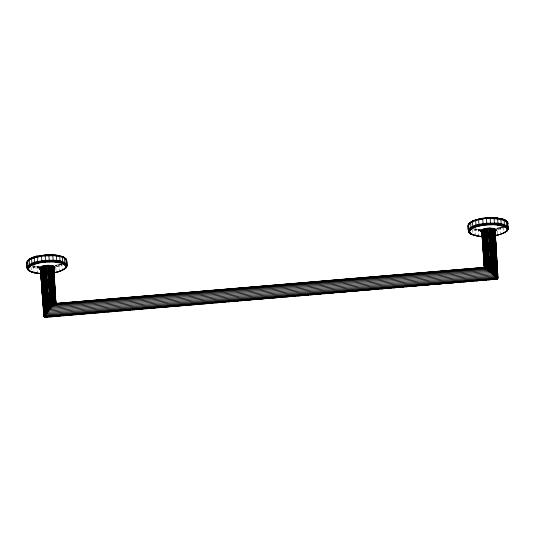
<?xml version="1.0" encoding="UTF-8"?>
<svg xmlns="http://www.w3.org/2000/svg" width="535" height="535" viewBox="0 0 535 535"><rect width="100%" height="100%" fill="white"/><g stroke="black" fill="none" stroke-linecap="round" stroke-linejoin="round"><path stroke-width="0.4" stroke-dasharray="2.67 2.01" d="M480.798 229.401L475.515 228.953L474.986 230.424L475.281 234.872M38.861 266.497L34.247 266.096L33.718 267.567L34.013 272.014M478.785 229.248L478.216 230.518L478.504 235.38M37.517 266.39L36.948 267.661L37.236 272.522M63.645 264.337L56.489 266.891M504.913 227.194L497.095 229.923L497.389 234.37M55.132 265.447L59.532 264.176M61.171 263.829L55.326 265.614M61.471 264.069L55.506 265.888L55.66 266.249M61.719 264.397L56.315 266.082M497.169 228.104L502.118 226.559M502.439 226.686L496.594 228.472M502.739 226.927L496.774 228.746M497.042 229.508L496.928 229.107L502.987 227.255L503.154 227.642L497.042 229.508L497.095 229.923M56.429 266.483L61.886 264.785L62.254 269.633M481.212 229.943L473.957 228.886M481.132 230.324L475.107 229.602M481.085 230.739L472.967 229.475M481.092 231.153L472.947 229.883M40.065 266.791L34.247 266.096M39.944 267.085L34.013 266.376M39.864 267.467L31.819 266.209M39.817 267.881L32.381 266.791M39.824 268.296L30.997 266.845L31.291 271.292M475.515 228.953L478.591 229.435M33.244 265.581L34.514 265.915M499.483 227.509L500.332 228.652L500.693 233.507M58.215 264.651L59.064 265.795L59.425 270.65M503.154 227.642L503.522 232.491M472.265 229.702L472.559 234.149M55.874 267.808L56.121 271.512"/><path stroke-width="0.8" d="M494.434 231.749L495.831 230.043C491.872 227.101 484.71 227.756 480.938 230.839L481.701 232.13L480.557 231.28L480.918 230.311L483.513 228.993L484.222 229.943L484.556 266.149L484.108 267.166L483.112 267.52L56.964 303.392C51.694 305.98 47.147 311.577 45.107 317.088L48.13 316.961M494.393 272.509L494.454 256.9L492.788 229.823C492.615 227.602 495.577 228.726 496.166 229.963L495.811 230.933L494.641 231.541L495.811 230.933M40.954 269.64L39.563 268.878L39.322 267.941L42.245 266.136L43.007 267.42L43.161 294.344L44.505 313.697L45.107 314.647L45.876 314.814L495.29 276.983L496.293 276.394L496.5 275.652L493.698 230.063L494.507 228.746M39.563 268.878L40.961 269.546L39.898 268.878L39.664 267.981C43.442 264.899 50.604 264.243 54.557 267.186L53.634 268.563L54.543 268.075L54.898 267.105C54.309 265.868 51.347 264.745 51.52 266.965L53.721 303.024L54.323 303.994L55.112 304.168L484.643 268.015L485.399 267.714L485.867 266.651L486.609 229.769L486.235 228.398L483.513 228.993M484.804 228.659L485.385 229.99L485.098 266.29L484.643 267.326L483.901 267.627L55.914 303.646L55.145 303.479L54.557 302.529L52.43 267.206L53.239 265.888M493.163 271.392L493.397 256.726L491.705 229.655L492.187 228.264L493.444 228.458M42.245 266.136L43.536 265.801L44.117 267.132L43.897 293.962L46.023 311.223L46.331 311.952L47.454 312.386L493.196 274.87L494.246 274.254L494.454 273.479L493.397 256.726L489.204 229.207L489.278 228.144L492.187 228.264M494.213 279.41L497.129 279.277L497.951 277.785L495.122 231.113C492.334 228.559 487.686 229.602 484.275 230.277L486.837 267.219L486.355 268.302L485.586 268.617L54.155 304.93L53.039 304.489L52.738 303.76L50.437 266.798L50.919 265.407L52.176 265.601M56.135 303.786L55.653 302.308L53.62 267.868L54.63 266.651M55.861 303.111L54.302 278.006M55.941 303.472L53.854 268.256C50.31 265.614 43.89 266.203 40.506 268.971L43.783 316.018L44.291 316.961L45.789 317.362M56.215 262.137L56.79 260.451L56.155 255.141L45.127 254.974L45.615 262.043L52.858 261.876L61.759 263.28L63.739 264.123L65.718 266.196L64.869 268.503C68.386 267.266 67.758 259.147 64.615 258.111M46.465 317.101L44.365 316.927C46.411 311.537 50.992 304.963 56.576 303.365L56.797 303.639L55.734 302.67C50.303 305.024 45.769 310.795 43.87 316.372L45.335 317.362L496.781 279.076C493.344 274.315 488.542 270.255 483.386 267.46L56.536 303.385M497.483 224.994L498.058 223.309L497.423 217.999L486.395 217.839L486.883 224.901L494.126 224.733L503.027 226.138L506.344 227.97L506.986 229.054L506.919 230.197L506.137 231.361L507.14 230.879L507.401 228.953C502.626 223.276 493.531 224.774 486.85 224.713C480.911 225.663 473.368 225.837 469.389 230.986L469.322 232.163L470.385 233.273L469.743 232.19L469.81 231.04C473.702 226.004 481.079 225.83 486.883 224.901M491.852 270.282L492.22 256.633L490.501 229.562L490.776 228.157M43.536 265.801L44.967 265.541L45.341 266.911L44.82 293.621L45.956 310.22M490.508 269.199L490.963 256.619L488.756 242.623L487.927 267.319M489.184 268.202L489.685 256.686M486.796 266.584L487.9 229.622L487.746 228.224L486.235 228.398M54.068 266.236L53.139 267.513L55.419 294.477L55.573 303.238L55.386 301.733M481.533 229.836L482.577 231L483.687 259.288L484.429 266.43L484.396 261.635M496.192 252.179L496.721 258.606L495.678 242.174M30.789 265.888L28.542 268.182L28.469 269.332L30.455 271.399L30.08 271.419C24.476 268.824 25.673 258.833 32.107 257.823L29.264 259.642L29.525 264.477L30.421 265.781L38.6 263.08L45.615 262.043M28.469 269.332L27.352 268.898L27.419 267.681C32.595 261.548 41.977 261.715 49.374 260.973C55.105 261.374 62.936 260.445 66.775 265.581L66.701 266.791L65.651 267.339M27.666 269.152L27.74 267.961C32.836 261.916 42.078 262.083 49.354 261.354C54.998 261.749 62.715 260.826 66.494 265.888L66.42 267.079M53.62 267.868L54.603 280.835L53.828 268.664L54.028 267.614L54.898 267.105M53.861 268.343L54.028 267.614C50.37 264.892 43.743 265.5 40.245 268.356L40.934 272.91M469.984 233.273C458.248 215.812 500.044 216.448 507.267 222.052L507.521 226.9L506.344 227.97M468.018 226.579L468.299 224.593M469.743 232.19L468.62 231.755L468.693 230.538C473.863 224.406 483.245 224.573 490.642 223.831C496.373 224.232 504.204 223.302 508.043 228.438L507.969 229.649L506.919 230.197M480.59 230.799L481.513 231.214L481.747 232.237L481.694 231.501C485.105 228.712 491.585 228.117 495.156 230.779L495.898 244.127L494.888 230.725L495.898 229.508M495.129 231.2L495.296 230.478C491.638 227.749 485.011 228.358 481.513 231.214L482.329 237.507M506.946 222.078L507.648 222.486L507.789 224.051L507.869 222.827L506.658 221.095L504.92 219.965L500.66 218.634M507.688 229.936L507.762 228.746C502.893 222.955 493.624 224.479 486.803 224.412C480.751 225.382 473.06 225.563 469.008 230.819L468.934 232.009L469.61 233.146M483.085 267.814L483.767 267.366C488.957 270.115 493.745 274.208 497.162 278.982L495.878 279.27M62.227 270.021L61.899 270.583L58.676 271.646L64.08 269.473L64.494 268.496M476.785 226.733L475.936 225.589L475.682 220.032L479.407 218.935L473.375 220.681L470.68 222.165L470.88 227.736L472.057 228.746M39.65 267.453L40.787 268.55L44.044 314.7L44.626 315.623L45.388 315.79L496.039 277.859L496.761 277.565L497.222 276.555L494.407 230.371L495.336 229.094M486.148 257.335L483.707 258.88L484.195 265.928L483.332 230.618L482.409 229.388M44.365 316.927L496.781 279.076L497.911 278.16C494.574 273.325 489.833 269.072 484.523 266.524L484.055 267.239L484.556 266.149C489.906 268.637 494.628 272.944 497.951 277.785L496.828 279.344M28.342 270.289L27.044 268.169L26.864 262.096L28.128 260.237L30.328 258.887L27.7 260.853L28.047 266.089L29.325 267.025M61.311 270.697L65.872 268.022L66.133 266.096C61.358 260.418 52.263 261.916 45.582 261.849C39.643 262.805 32.1 262.979 28.121 268.129L28.054 269.306L29.117 270.416M470.131 222.881C467.737 223.169 468.312 229.515 470.593 229.883M26.75 263.722L27.031 261.735C31.96 257.449 38.874 256.66 45.134 255.904C52.142 255.977 61.679 254.399 66.688 260.358L66.868 266.43L65.604 268.289M65.718 266.196L66.775 265.581L66.982 264.805C61.973 258.846 52.437 260.425 45.428 260.351C39.195 261.354 31.291 261.541 27.118 266.938L27.352 268.898M495.203 231.107L494.815 231.943L495.296 230.478L496.166 229.963M506.986 229.054L508.21 228.064L507.648 222.486M469.001 232.19L473.702 235.106L471.001 234.169L469.302 232.906L468.312 231.026L468.132 224.954L469.396 223.095M53.828 268.664L53.888 267.921C50.317 265.26 43.837 265.855 40.426 268.644L40.934 273.833M50.919 265.407L48.01 265.286L47.936 266.35L50.477 305.826L51.119 306.856L51.949 307.036L487.927 270.342L489.017 269.7L489.231 268.898L486.609 229.769M49.28 261.849L48.872 254.78L52.764 255.061L53.192 260.592L52.858 261.876M490.548 224.707L490.14 217.638L494.032 217.919L494.46 223.449L494.126 224.733M32.882 264.825L31.846 263.742L31.625 258.184C37.771 253.282 31.98 261.354 35.517 263.875M53.687 272.87L58.93 271.673L59.412 271.031M48.926 254.841L41.349 255.476L42.011 262.458M482.617 218.333L486.422 217.899L482.617 218.333L483.279 225.315M476.324 219.738L473.101 220.801C472.372 222.72 472.104 226.432 474.15 227.683M507.3 230.531L502.579 233.554L505.735 231.742M507.969 229.649L507.982 225.93M34.581 256.954C40.78 252.961 35.791 260.157 38.6 263.08M59.151 271.573L55.593 272.449L58.663 271.519M479.226 218.895C478.337 220.801 478.611 224.071 479.868 225.937M494.955 235.728L497.323 235.052M49.508 265.3L49.233 266.704L51.641 304.703L51.949 305.452L53.092 305.9L486.696 269.399L487.479 269.085L487.973 267.975L485.385 229.99M26.824 262.491L28.081 261.187M65.263 268.456L66.908 266.035M468.092 225.349L469.737 222.928M483.7 254.038L483.914 259.682L481.774 231.829L484.275 230.277M494.848 231.622L496.139 230.445M506.531 231.314L507.327 230.13M500.419 234.43L496.861 235.306L500.586 234.21L497.971 234.885M31.625 258.184L32.107 257.823M29.412 259.308L29.967 258.907M54.002 268.042L54.871 267.587M495.27 230.899L495.53 230.217C491.739 227.395 484.877 228.03 481.253 230.986L482.389 232.665M40.265 266.978L41.309 268.142L43.161 294.344L42.379 295.166L42.586 295.969M27.7 260.853C38.333 254.252 52.791 253.71 64.474 257.756L64.822 262.993L63.739 264.123M63.404 269.64L66.032 267.674M469.128 223.362L473.689 220.687M468.968 223.71L471.596 221.744M504.672 232.498L507.14 230.879M59.218 262.611L60.014 260.96L59.719 256.512L59.031 255.556L62.368 256.853L62.709 262.09L61.759 263.28M500.486 225.469L501.262 224.232L500.773 218.695L493.925 217.732M496.273 279.176L497.496 278.788C494.113 273.987 489.331 269.847 484.108 267.166L483.466 267.721L484.369 266.878C489.632 269.493 494.393 273.686 497.757 278.501L497.43 278.855M62.976 269.64L64.468 268.884M64.32 269.219L59.318 271.352M470.68 222.165L473.375 220.681M470.532 222.5C481.694 217.658 496.152 215.745 507.173 221.664L507.267 222.052M502.893 233.561L505.588 232.076L500.198 234.531M503.027 226.138C504.866 225.008 504.846 219.337 502.566 219.143M505.033 232.478L506.872 231.147L508.136 229.288L508.25 227.663C503.241 221.704 493.705 223.282 486.696 223.209C480.463 224.212 472.559 224.399 468.386 229.796L468.62 231.755M46.063 317.074L44.719 317.068C46.726 311.537 51.273 305.913 56.576 303.365M505.007 226.98C507.635 225.449 506.678 218.929 502.9 219.103M52.43 267.206L55.834 301.961L54.516 301.9L49.233 266.704M31.832 257.944L34.802 256.853M472.893 221.042C483.232 217.504 495.189 216.294 505.548 220.3M499.944 234.504L503.375 233.2M65.076 265.113L66.253 264.043L65.905 258.806L63.999 257.215L61.298 256.278L64.474 257.756M55.961 255.075L59.291 255.636M27.733 269.332L31.538 271.981L34.441 272.89L40.667 273.599M497.022 217.992L500.559 218.494M484.476 267.032L484.222 265.627L485.058 265.681L482.577 231M34.414 257.174C42.539 254.921 51.193 254.366 59.499 255.837M31.538 271.981L37.978 273.392M473.06 235.052L479.246 236.249L475.709 235.748L475.347 235.246L472.632 234.531L473.368 235.139M37.798 256.125L41.442 255.402M54.61 272.455L56.055 272.195M53.547 272.823L55.934 272.402M479.066 218.982L482.71 218.26M495.156 235.447L496.6 235.186M494.815 235.681L497.202 235.26M54.543 268.075L53.714 268.47L54.256 267.36C50.471 264.537 43.602 265.173 39.985 268.129L40.459 269.179M41.349 255.476L45.154 255.041M44.967 265.541L48.01 265.286M31.792 272.188L34.976 272.917M58.014 303.592L60.508 303.385M63.832 303.104L66.333 302.89M70.486 302.542L72.987 302.335M77.147 301.981L79.641 301.773M82.965 301.493L85.46 301.285M89.619 300.931L92.12 300.724M96.28 300.376L98.774 300.162M102.098 299.881L105.428 299.6M108.752 299.319L111.253 299.112M114.577 298.831L117.071 298.624M121.231 298.269L123.725 298.062M127.885 297.714L130.386 297.5M133.71 297.219L137.04 296.938M140.364 296.664L142.858 296.45M147.018 296.102L149.512 295.888M152.843 295.614L156.173 295.333M159.497 295.052L161.991 294.838M166.151 294.491L168.645 294.283M171.976 294.003L174.47 293.789M178.63 293.441L181.124 293.233M185.284 292.879L187.778 292.672M191.109 292.391L193.603 292.184M197.763 291.829L200.257 291.622M203.588 291.341L206.911 291.06M210.242 290.779L213.565 290.498M216.896 290.217L219.39 290.01M222.72 289.729L225.215 289.522M229.375 289.167L231.869 288.96M236.029 288.612L238.523 288.398M241.853 288.118L245.177 287.837M248.507 287.562L251.002 287.349M255.162 287.001L257.656 286.787M260.986 286.506L264.31 286.232M267.64 285.951L270.135 285.737M274.294 285.389L275.96 285.249M280.119 284.901L282.614 284.687M286.773 284.339L289.268 284.125M292.591 283.851L295.922 283.57M299.246 283.289L301.747 283.075M305.906 282.727L308.401 282.52M311.724 282.239L315.055 281.958M318.378 281.677L320.88 281.47M325.039 281.116L327.534 280.908M330.857 280.628L333.352 280.42M337.511 280.066L340.013 279.858M344.165 279.504L346.667 279.297M349.99 279.016L352.485 278.809M356.644 278.454L359.139 278.247M362.469 277.966L365.8 277.685M369.123 277.404L372.454 277.123M375.777 276.849L378.272 276.635M381.602 276.354L384.097 276.147M388.256 275.799L390.751 275.585M394.91 275.237L397.405 275.023M400.735 274.749L404.059 274.468M407.389 274.188L409.884 273.974M414.043 273.626L416.538 273.418M419.868 273.138L423.192 272.857M426.522 272.576L429.016 272.368M433.176 272.014L434.841 271.874M439.001 271.526L441.495 271.312M445.655 270.964L448.149 270.757M451.48 270.476L454.803 270.195M458.134 269.914L460.628 269.707M464.788 269.352L467.282 269.145M470.613 268.864L473.936 268.583M477.267 268.302L479.761 268.095M49.795 316.82L53.955 316.466M56.449 316.259L60.615 315.904M63.11 315.697L66.44 315.416M68.935 315.209L73.094 314.854M74.76 314.714L79.755 314.299M81.42 314.159L85.58 313.804M88.074 313.597L92.241 313.242M94.735 313.035L98.895 312.687M100.56 312.547L104.72 312.193M107.221 311.985L111.38 311.631M113.875 311.423L118.041 311.076M119.706 310.935L123.866 310.581M126.36 310.374L130.52 310.026M132.185 309.885L136.345 309.531M138.846 309.324L143.005 308.969M145.5 308.762L149.666 308.414M151.331 308.274L155.491 307.919M157.986 307.712L162.145 307.358M164.646 307.15L168.806 306.802M171.3 306.588L174.631 306.308M177.125 306.1L181.291 305.752M182.957 305.612L187.946 305.191M189.611 305.05L193.77 304.696M196.271 304.489L200.431 304.141M202.096 304L207.092 303.579M208.757 303.439L212.917 303.091M215.411 302.877L219.571 302.529M222.072 302.315L225.395 302.034M227.897 301.827L232.056 301.479M234.551 301.265L238.717 300.917M240.382 300.777L244.542 300.423M247.036 300.215L251.196 299.867M253.697 299.653L257.857 299.306M259.522 299.165L263.681 298.818M266.176 298.604L270.342 298.256M272.837 298.042L276.996 297.694M278.661 297.554L282.821 297.206M285.322 296.992L289.482 296.644M291.147 296.504L295.307 296.149M297.808 295.942L301.967 295.594M304.462 295.38L308.621 295.032M310.287 294.892L314.446 294.544M316.947 294.33L321.107 293.983M323.601 293.768L327.768 293.421M329.433 293.28L333.593 292.933M336.087 292.719L340.247 292.371M341.912 292.23L346.907 291.809M348.573 291.669L352.732 291.321M355.227 291.107L359.393 290.759M361.058 290.619L365.218 290.271M367.712 290.057L371.872 289.709M374.373 289.495L378.533 289.147M381.027 288.94L384.357 288.659M386.858 288.445L391.018 288.097M393.513 287.883L397.672 287.536M399.337 287.395L403.504 287.048M405.998 286.834L410.158 286.486M411.823 286.345L416.818 285.924M418.484 285.784L422.643 285.436M425.138 285.222L429.297 284.874M431.798 284.667L435.129 284.386M437.623 284.172L441.783 283.824M444.277 283.61L448.444 283.262M450.109 283.122L454.268 282.774M456.763 282.56L460.923 282.212M463.424 282.005L467.583 281.651M469.248 281.51L473.408 281.163M475.909 280.949L480.069 280.601M482.563 280.393L486.723 280.039M488.388 279.899L492.554 279.551M486.375 217.899L490.194 217.698M487.746 228.224L489.278 228.144M470.439 233.247L470.72 233.942L471.723 234.256M40.125 269.286L40.72 269.359M44.739 316.954L44.091 316.64L43.776 313.028M505.883 220.968L506.284 220.968M480.831 231.735L481.727 232.036M56.436 303.499L55.928 302.984C50.544 305.411 45.997 311.123 44.071 316.687L44.291 316.961M480.557 231.28L481.667 231.916M39.289 268.423L41.121 269.807M480.811 236.216L482.343 236.51M482.603 236.503L478.845 236.243L482.47 236.577M56.155 255.141L52.657 254.874M34.227 272.689L40.252 273.412M37.41 273.191L41.202 273.719M469.81 231.04L468.479 230.19C473.702 223.998 483.172 224.165 490.642 223.416C496.426 223.824 504.338 222.881 508.21 228.064M39.322 267.941L40.506 268.971L44.004 316.279M28.542 268.182L27.211 267.333C32.434 261.14 41.904 261.307 49.367 260.558C55.158 260.966 63.07 260.023 66.942 265.206M476.29 235.674L478.678 236.049M47.949 266.691L52.076 293.013L54.022 293.427L55.419 294.477M480.918 230.311L482.055 231.408L484.516 265.547M500.305 218.414L503.208 219.196M476.244 235.774L470.72 233.942M59.031 255.556L62.194 256.546M31.364 271.673L33.404 272.208M504.92 219.965L507.173 221.664M30.08 271.419L27.827 269.72M41.142 266.53L42.064 267.761L45.174 312.527L45.783 313.49L46.572 313.664L494.327 275.98L495.082 275.672L495.564 274.615L494.454 256.9L490.501 229.562M470.526 233.628L471.93 234.23M61.632 256.245L64.28 257.442M29.171 270.389L29.452 271.084L32.434 272.241M32.1 272.282L29.452 271.084M491.705 229.655L495.343 257.141L496.741 258.191L494.407 230.371M482.463 232.979L481.981 232.631L482.289 238.142M469.095 232.578L471.348 234.276M63.652 257.108L65.905 258.806M57.178 303.666L55.78 303.218L55.205 302.288L53.139 267.513M66.594 259.97L65.39 258.238M506.658 221.095L507.956 223.215M484.208 266.898L484.442 267.4M44.445 316.272L44.539 316.64M55.954 302.944L55.653 302.308C50.176 304.462 46.211 310.22 43.796 315.483L44.084 316.158L45.127 316.56L496.54 278.561L497.517 277.993L497.717 277.27L494.888 230.725M46.478 265.367L49.287 307.097L49.601 307.852L50.765 308.307L489.251 271.399L490.053 271.078L490.555 269.954L487.9 229.622L492.22 256.633L493.223 272.288L493.009 273.077L491.933 273.713L48.471 311.036L47.655 310.855L47.013 309.845L44.117 267.132M52.697 303.098L46.632 266.764L45.896 293.334L48.063 307.605M51.601 304.02L47.461 279.337L47.093 293.12L49.233 306.314M52.076 293.013L53.681 302.382M48.357 292.973L50.43 305.104M50.437 266.798L55.172 301.66M46.953 308.922L44.82 293.621L43.007 267.42M51.52 266.965L55.613 301.68M492.788 229.823L496.039 257.449L496.426 274.542M43.161 294.344L45.1 311.45M493.698 230.063L496.513 257.803L497.155 275.391M496.206 256.613L496.447 259.02L496.199 254.881M44.425 312.56L42.653 294.745L42.064 267.761M55.359 297.701L55.821 302.482M43.047 300.951L42.74 297.627L43.041 302.469M43.435 305.104L43.589 306.769M43.957 313.503L42.379 295.166L41.309 268.142M495.149 235.875L495.544 240.603M53.754 271.519L54.095 275.572M495.664 245.759L495.992 249.771M54.577 284.974L54.302 281.664L54.496 284.874M54.851 288.278L55.332 294.063M484.088 261.929L484.429 266.43M483.707 258.88L484.222 265.627M485.827 266.035L483.332 230.618M482.503 239.941L482.851 244.816M483.386 252.239L483.031 247.284L483.687 259.288L481.774 231.829M483.56 254.72L483.914 259.682M41.108 275.271L41.442 279.986M41.67 283.142L42.011 287.95M42.185 290.358L42.526 295.166M43.208 304.903L43.609 310.594M40.506 268.971L42.359 295.574L42.078 290.612M45.341 266.911L48.117 308.448L48.759 309.477L49.594 309.658L490.602 272.536L491.397 272.215L491.906 271.098L489.217 229.548M496.747 263.915L496.955 267.179M497.309 272.883L497.51 276.147L497.289 271.125M496.768 259.415L497.924 278.073M495.156 237.634L495.356 240.89M495.698 246.608L495.898 249.919M53.781 273.017L53.975 276.16M54.837 290.492L55.031 293.702M495.878 244.535L496.721 258.606M482.376 239.72L482.677 245.237M55.352 299.272L55.573 303.238M41.61 282.34L41.984 288.96M41.021 275.458L41.382 281.952M482.055 231.408L482.704 244.823M40.787 268.55L41.402 281.537M496.754 259.435L497.102 266.952M483.988 261.24L484.195 265.928M42.365 290.157L42.526 294.31M482.71 240.095L482.824 243.258M41.362 275.01L41.469 278.267M495.343 257.141L495.497 273.572"/></g></svg>
